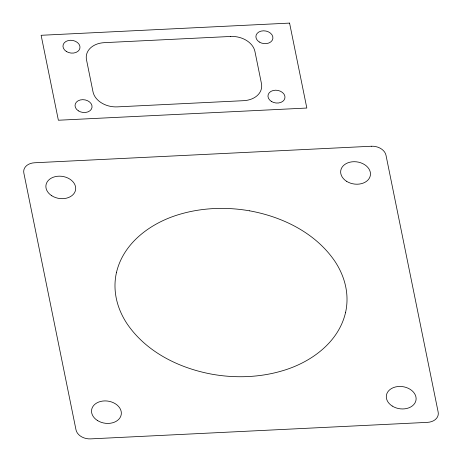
<?xml version="1.0" encoding="UTF-8"?>
<svg xmlns="http://www.w3.org/2000/svg" width="462" height="462" viewBox="0 0 462 462"><rect width="100%" height="100%" fill="white"/><g stroke="black" fill="none" stroke-linecap="round" stroke-linejoin="round"><path stroke-width="0.69" d="M116.482 272.453C123.545 242.331 151.588 222.43 179.937 214.241A121.258 90.252 8.7 0 1 249.555 210.828M345.518 312.676C338.455 342.792 310.412 362.693 282.063 370.888A121.258 90.252 8.7 0 1 212.445 374.295C179.233 368.295 146.084 352.027 126.831 323.406A107.877 80.296 8.7 0 1 116.476 272.447M249.555 210.822C282.767 216.834 315.916 233.096 335.169 261.717A107.877 80.296 8.7 0 1 345.524 312.676M289.576 23.1L41.124 35.291L58.374 120.236L306.826 108.044L289.576 23.1M230.619 36.463L104.285 42.66A21.414 15.939 8.7 0 0 86.492 59.748L93.012 91.851A21.414 15.939 8.7 0 0 117.331 106.872L243.659 100.676A21.414 15.939 8.7 0 0 261.457 83.587L254.937 51.484A21.414 15.939 8.7 0 0 230.619 36.463M371.402 146.24L34.517 162.774A12.849 9.563 8.7 0 0 23.839 173.025L76.005 429.874A12.849 9.563 8.7 0 0 90.598 438.883L427.483 422.355A12.849 9.563 8.7 0 0 438.161 412.098L385.995 155.255A12.849 9.563 8.7 0 0 371.402 146.24M392.198 406.029A14.992 11.157 8.7 0 0 416.008 400.098A14.992 11.157 8.7 0 0 395.426 386.971A14.992 11.157 8.7 0 0 392.198 406.029M346.552 181.289A14.992 11.157 8.7 0 0 370.362 175.358A14.992 11.157 8.7 0 0 349.78 162.231A14.992 11.157 8.7 0 0 346.552 181.289M97.424 420.495A14.992 11.157 8.7 0 0 121.235 414.564A14.992 11.157 8.7 0 0 100.647 401.438A14.992 11.157 8.7 0 0 97.424 420.495M51.779 195.755A14.992 11.157 8.7 0 0 75.589 189.818A14.992 11.157 8.7 0 0 55.001 176.698A14.992 11.157 8.7 0 0 51.779 195.755M271.321 101.392A8.564 6.376 8.7 0 0 284.927 98.002A8.564 6.376 8.7 0 0 273.163 90.506A8.564 6.376 8.7 0 0 271.321 101.392M78.396 110.857A8.564 6.376 8.7 0 0 92.002 107.467A8.564 6.376 8.7 0 0 80.238 99.971A8.564 6.376 8.7 0 0 78.396 110.857M66.332 51.461A8.564 6.376 8.7 0 0 79.938 48.071A8.564 6.376 8.7 0 0 68.174 40.575A8.564 6.376 8.7 0 0 66.332 51.461M259.257 41.996A8.564 6.376 8.7 0 0 272.863 38.606A8.564 6.376 8.7 0 0 261.099 31.11A8.564 6.376 8.7 0 0 259.257 41.996"/></g></svg>
